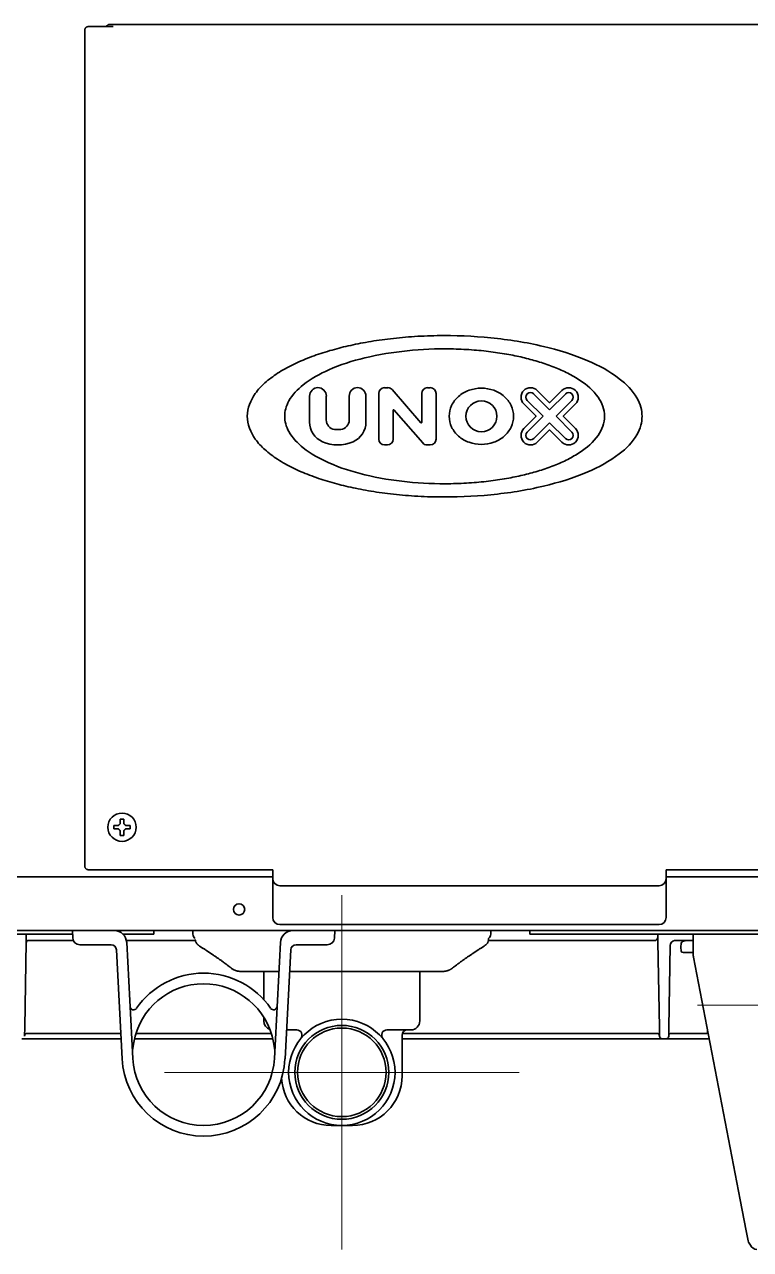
# Model space of a CAD drawing. Extents: x 5987 to 10491, y -672 to 3388.
# Drawn here: x 6339.1 to 6543.8, y 1280.8 to 1626.6 of the extents above; entities that cross this region are included whole.
import ezdxf

# ---------------------------------------------------------------- set-up
doc = ezdxf.new("R2010")
doc.units = 0
doc.header["$LTSCALE"] = 5
doc.layers.get('0').update_dxf_attribs({"linetype": 'CONTINUOUS', "lineweight": 0})
doc.layers.add('1', color=7, linetype='CONTINUOUS', true_color=0xffffff)

msp = doc.modelspace()

# ---------------------------------------------------------------- linework, layer by layer
at = {"color": 6}
for p, q in [((6428.57, 1380.83), (6428.57, 1280.83)), ((6378.57, 1330.83), (6478.57, 1330.83))]:
    msp.add_line(p, q, dxfattribs=at)
at = {"color": 4}
msp.add_line((6528.87, 1349.83), (6628.87, 1349.83), dxfattribs=at)
at = {"layer": '1', "color": 7, "linetype": 'Continuous', "lineweight": 35}
for p, q in [((6364.07, 1626.03), (6357.02, 1626.03)), ((6363.07, 1626.63), (6551.07, 1626.63)), ((6356.07, 1389.02), (6356.07, 1625.07)), ((6419.48, 1521.75), (6419.48, 1514.4)), ((6424.19, 1514.99), (6424.19, 1521.75)), ((6430.65, 1521.75), (6430.65, 1514.99)), ((6435.36, 1514.4), (6435.36, 1521.75)), ((6439, 1522.49), (6439, 1509.57)), ((6441.55, 1524.1), (6440.61, 1524.1)), ((6450.88, 1514.22), (6442.77, 1523.55)), ((6451.11, 1522.49), (6451.11, 1514.31)), ((6453.53, 1524.1), (6452.73, 1524.1)), ((6455.15, 1509.57), (6455.15, 1522.49)), ((6482.71, 1522.32), (6487.18, 1517.84)), ((6487.09, 1519.93), (6483.7, 1523.31)), ((6487.18, 1517.84), (6491.66, 1522.32)), ((6490.66, 1523.31), (6487.28, 1519.93)), ((6479.9, 1519.51), (6483.28, 1516.12)), ((6485.37, 1516.03), (6480.89, 1520.5)), ((6493.48, 1520.5), (6489, 1516.03)), ((6491.09, 1516.12), (6494.47, 1519.51)), ((6443.04, 1509.57), (6443.04, 1517.75)), ((6443.27, 1517.84), (6451.38, 1508.51)), ((6483.28, 1515.93), (6479.9, 1512.55)), ((6480.89, 1511.55), (6485.37, 1516.03)), ((6489, 1516.03), (6493.48, 1511.55)), ((6494.47, 1512.55), (6491.09, 1515.93)), ((6487.18, 1514.21), (6482.71, 1509.73)), ((6483.7, 1508.74), (6487.09, 1512.12)), ((6491.66, 1509.73), (6487.18, 1514.21)), ((6487.28, 1512.12), (6490.66, 1508.74)), ((6440.61, 1507.95), (6441.42, 1507.95)), ((6452.6, 1507.95), (6453.53, 1507.95)), ((6364.27, 1400.03), (6364.27, 1400.53)), ((6368.87, 1400.53), (6368.87, 1400.03)), ((6364.27, 1399.53), (6364.27, 1400.03)), ((6368.87, 1400.03), (6368.87, 1399.53)), ((6409.07, 1388.03), (6357.13, 1388.03)), ((6409.07, 1387.49), (6409.07, 1388.03)), ((6409.07, 1385.53), (6409.07, 1387.49)), ((6520.07, 1387.07), (6520.07, 1388.04)), ((6558.01, 1388.03), (6520.07, 1388.03)), ((6520.07, 1385.53), (6520.07, 1387.07)), ((6033.07, 1386.03), (6409.07, 1386.03)), ((6409.07, 1379.53), (6409.07, 1385.53)), ((6411.07, 1383.53), (6518.07, 1383.53)), ((6520.07, 1386.03), (6824.07, 1386.03)), ((6520.07, 1379.53), (6520.07, 1385.53)), ((6409.07, 1374.53), (6409.07, 1379.53)), ((6520.07, 1374.53), (6520.07, 1379.53)), ((6856.57, 1370.83), (6000.57, 1370.83)), ((6307.57, 1369.83), (6352.63, 1369.83)), ((6339.57, 1369.81), (6339.53, 1367.69)), ((6352.57, 1370.83), (6352.68, 1368.72)), ((6366.84, 1369.83), (6373.57, 1369.83)), ((6375.57, 1369.83), (6373.57, 1369.83)), ((6375.57, 1370.83), (6375.57, 1369.83)), ((6386.57, 1369.83), (6386.57, 1370.83)), ((6518.07, 1372.53), (6411.07, 1372.53)), ((6426.46, 1368.72), (6426.57, 1370.83)), ((6470.57, 1370.83), (6470.57, 1369.83)), ((6481.57, 1370.83), (6481.57, 1369.83)), ((6483.57, 1369.83), (6481.57, 1369.83)), ((6483.57, 1369.83), (6549.57, 1369.83)), ((6517.71, 1367.69), (6517.67, 1369.81)), ((6527.67, 1364.3), (6527.67, 1369.52)), ((6339.11, 1343.46), (6339.53, 1367.69)), ((6340.22, 1368.08), (6342.55, 1368.08)), ((6342.55, 1368.08), (6352.83, 1368.08)), ((6354.68, 1366.83), (6357.68, 1366.83)), ((6357.68, 1366.83), (6363.49, 1366.83)), ((6367.81, 1368.08), (6387.24, 1368.08)), ((6367.88, 1367.51), (6369.6, 1334.78)), ((6388.32, 1366.58), (6388.32, 1366.59)), ((6409.55, 1334.78), (6411.26, 1367.51)), ((6415.65, 1366.83), (6421.46, 1366.83)), ((6421.46, 1366.83), (6424.47, 1366.83)), ((6468.82, 1366.59), (6468.83, 1366.58)), ((6469.93, 1368.08), (6514.69, 1368.08)), ((6514.69, 1368.08), (6517.02, 1368.08)), ((6518.13, 1343.46), (6517.71, 1367.69)), ((6521.21, 1366.6), (6520.81, 1343.46)), ((6522.71, 1368.08), (6527.67, 1368.08)), ((6524.22, 1366.13), (6524.33, 1367.34)), ((6524.22, 1366.13), (6524.31, 1365.08)), ((6525.57, 1368.08), (6524.67, 1367.77)), ((6364.99, 1365.4), (6366.6, 1334.62)), ((6392.74, 1363.62), (6392.74, 1363.63)), ((6412.54, 1334.62), (6414.15, 1365.4)), ((6464.4, 1363.63), (6464.41, 1363.62)), ((6527.67, 1364.63), (6524.81, 1364.63)), ((6540.96, 1294.88), (6527.76, 1363.36)), ((6397.65, 1360.06), (6397.49, 1360.18)), ((6399, 1359.45), (6398.93, 1359.46)), ((6406.57, 1359.33), (6406.57, 1351.32)), ((6450.57, 1345.33), (6450.57, 1359.33)), ((6406.57, 1346.36), (6406.57, 1345.33)), ((6339.07, 1341.06), (6339.11, 1343.46)), ((6339.77, 1341.83), (6366.23, 1341.83)), ((6370.49, 1341.83), (6408.65, 1341.83)), ((6412.97, 1342.83), (6415.84, 1342.83)), ((6441.3, 1342.83), (6448.07, 1342.83)), ((6445.66, 1341.83), (6517.48, 1341.83)), ((6518.18, 1341.06), (6518.13, 1343.46)), ((6520.81, 1343.46), (6520.77, 1341.06)), ((6521.47, 1341.83), (6522.41, 1341.83)), ((6522.41, 1341.83), (6531.42, 1341.83)), ((6531.73, 1341.83), (6531.91, 1341.84)), ((6340.16, 1340.33), (6338.32, 1340.33)), ((6366.31, 1340.33), (6340.16, 1340.33)), ((6369.88, 1339.3), (6369.48, 1337.05)), ((6409.06, 1340.33), (6370.09, 1340.33)), ((6409.66, 1337.05), (6409.27, 1339.3)), ((6445.57, 1329.83), (6445.57, 1341.33)), ((6445.57, 1340.33), (6517.08, 1340.33)), ((6517.08, 1340.33), (6518.93, 1340.33)), ((6520.02, 1340.33), (6518.93, 1340.33)), ((6520.02, 1340.33), (6521.67, 1340.33)), ((6521.67, 1340.33), (6532.2, 1340.33)), ((6428.57, 1315.83), (6425.57, 1315.83)), ((6431.57, 1315.83), (6428.58, 1315.83)), ((6542.66, 1286.06), (6540.96, 1294.88)), ((6543.2, 1283.27), (6542.66, 1286.06))]:
    msp.add_line(p, q, dxfattribs=at)
for centre, radius in [((6467.94, 1516.03), 4.37), ((6366.57, 1400.03), 4), ((6399.57, 1376.83), 1.6), ((6428.57, 1330.83), 15), ((6428.57, 1330.83), 13.25), ((6428.57, 1330.83), 12.5)]:
    msp.add_circle(centre, radius, dxfattribs=at)
for centre, radius, start, end in [((6363.07, 1625.63), 1, 90, 156.4218), ((6421.84, 1521.75), 2.36, 0, 180), ((6433.01, 1521.75), 2.36, 0, 180), ((6440.61, 1522.49), 1.62, 90, 180), ((6441.55, 1522.49), 1.62, 41, 90), ((6452.73, 1522.49), 1.62, 90, 180), ((6453.53, 1522.49), 1.62, 0, 90), ((6481.8, 1521.41), 2.69, 45, 225), ((6481.8, 1521.41), 1.29, 45, 225), ((6492.57, 1521.41), 2.69, 315, 135), ((6492.57, 1521.41), 1.29, 315, 135), ((6487.18, 1520.02), 0.135, 225, 315), ((6426.88, 1514.99), 2.69, 180, 262.3377), ((6427.96, 1514.99), 2.69, 277.6623, 0), ((6443.17, 1517.75), 0.135, 41, 180), ((6483.19, 1516.03), 0.135, 315, 45), ((6491.18, 1516.03), 0.135, 135, 225), ((6425.54, 1514.4), 6.06, 180, 246.4218), ((6427.42, 1518.99), 6.73, 262.3377, 277.6623), ((6429.31, 1514.4), 6.06, 293.5782, 0), ((6450.98, 1514.31), 0.135, 221, 0), ((6481.8, 1510.64), 2.69, 135, 315), ((6481.8, 1510.64), 1.29, 135, 315), ((6487.18, 1512.03), 0.135, 45, 135), ((6492.57, 1510.64), 2.69, 225, 45), ((6492.57, 1510.64), 1.29, 225, 45), ((6427.42, 1518.72), 10.77, 246.4218, 293.5782), ((6440.61, 1509.57), 1.62, 180, 270), ((6441.42, 1509.57), 1.62, 270, 0), ((6452.6, 1509.57), 1.62, 221, 270), ((6453.53, 1509.57), 1.62, 270, 0), ((6411.07, 1385.53), 2, 180, 270), ((6518.07, 1385.53), 2, 270, 0), ((6411.07, 1374.53), 2, 180, 270), ((6518.07, 1374.53), 2, 270, 0), ((6364.39, 1367.33), 3.5, 3, 90), ((6388.07, 1369.83), 1.5, 180, 231.8538), ((6414.76, 1367.33), 3.5, 90, 177), ((6469.07, 1369.83), 1.5, 306.9381, 0), ((6528.67, 1369.52), 1, 162.2114, 180), ((6340.22, 1367.38), 0.7, 90, 179), ((6354.68, 1368.83), 2, 183, 270), ((6363.49, 1365.33), 1.5, 3, 90), ((6415.65, 1365.33), 1.5, 90, 177), ((6424.47, 1368.83), 2, 270, 357), ((6522.71, 1366.58), 1.5, 101.3798, 179), ((6524.83, 1367.3), 0.5, 108.4349, 175), ((6524.81, 1365.13), 0.5, 185, 270), ((6389.57, 1335.83), 20, 10, 170), ((6389.57, 1335.83), 23, 34.6585, 145.3415), ((6369.83, 1349.47), 1, 183, 325.3415), ((6409.31, 1349.47), 1, 214.6585, 357), ((6409.07, 1345.33), 2.5, 180, 250.9283), ((6448.07, 1345.33), 2.5, 270, 0), ((6339.77, 1341.13), 0.7, 90, 179), ((6415.84, 1341.33), 1.5, 320.4788, 90), ((6441.3, 1341.33), 1.5, 90, 219.5212), ((6447.07, 1341.33), 1.5, 90, 180), ((6517.48, 1341.13), 0.7, 1, 90), ((6521.47, 1341.13), 0.7, 90, 179), ((6518.93, 1341.08), 0.75, 181, 270), ((6520.02, 1341.08), 0.75, 270, 359), ((6389.57, 1335.83), 23, 183, 357), ((6389.57, 1335.83), 20, 183, 357), ((6425.57, 1329.83), 14, 182.6915, 270), ((6431.57, 1329.83), 14, 270, 0), ((6545.66, 1283.75), 2.5, 190.9111, 223.3528)]:
    msp.add_arc(centre, radius, start, end, dxfattribs=at)
msp.add_ellipse((6545.67, 1282.83), major_axis=(-1.41, -1.41), ratio=0.999695, start_param=5.907412, end_param=7.068431, dxfattribs=at)
for points, knots in [([(6356.07, 1625.07), (6356.07, 1625.13), (6356.08, 1625.19), (6356.1, 1625.28), (6356.1, 1625.31), (6356.12, 1625.37), (6356.13, 1625.4), (6356.16, 1625.49), (6356.19, 1625.55), (6356.24, 1625.62), (6356.26, 1625.65), (6356.29, 1625.69), (6356.3, 1625.7), (6356.32, 1625.72), (6356.33, 1625.73), (6356.39, 1625.79), (6356.43, 1625.83), (6356.5, 1625.87), (6356.51, 1625.88), (6356.54, 1625.9), (6356.55, 1625.91), (6356.59, 1625.93), (6356.65, 1625.96), (6356.71, 1625.98), (6356.75, 1625.99), (6356.77, 1625.99), (6356.8, 1626), (6356.81, 1626), (6356.89, 1626.02), (6356.95, 1626.03), (6357.02, 1626.03)], [0, 0, 0, 0, 0.125, 0.125, 0.1875, 0.1875, 0.25, 0.25, 0.375, 0.375, 0.4375, 0.4375, 0.46875, 0.46875, 0.5, 0.5, 0.625, 0.625, 0.65625, 0.65625, 0.6875, 0.6875, 0.75, 0.8125, 0.8125, 0.84375, 0.84375, 0.875, 0.875, 1, 1, 1, 1]), ([(6513.26, 1516.03), (6513.26, 1516.88), (6513, 1518.7), (6511.28, 1522.66), (6506.29, 1527.61), (6497.17, 1532.44), (6484.89, 1536.22), (6470.59, 1538.47), (6458.09, 1538.97), (6448.35, 1538.56), (6441.62, 1537.91), (6436.37, 1537.12), (6432.47, 1536.37), (6429.75, 1535.77), (6427.12, 1535.11), (6423.68, 1534.14), (6419.5, 1532.73), (6414.77, 1530.69), (6410.51, 1528.33), (6406.91, 1525.64), (6403.38, 1521.93), (6401.89, 1518.31), (6401.89, 1516.03)], [0, 0, 0, 0, 0.019941, 0.042354, 0.099604, 0.179479, 0.281703, 0.398223, 0.516716, 0.573001, 0.625808, 0.674436, 0.697057, 0.718516, 0.739445, 0.760411, 0.802011, 0.842362, 0.880468, 0.915456, 0.946829, 1, 1, 1, 1]), ([(6412.45, 1516.03), (6412.45, 1516.74), (6412.66, 1518.26), (6414.05, 1521.55), (6418.07, 1525.69), (6425.47, 1529.74), (6435.43, 1532.9), (6447.02, 1534.78), (6457.15, 1535.2), (6465.05, 1534.85), (6470.5, 1534.31), (6474.76, 1533.66), (6477.92, 1533.03), (6480.12, 1532.53), (6482.25, 1531.97), (6485.04, 1531.16), (6488.43, 1529.98), (6492.27, 1528.28), (6496.65, 1525.75), (6501.01, 1522.13), (6502.7, 1517.92), (6502.7, 1516.03)], [0, 0, 0, 0, 0.020426, 0.043294, 0.101168, 0.181166, 0.283064, 0.398962, 0.516733, 0.572675, 0.625172, 0.673535, 0.696042, 0.717401, 0.73824, 0.759127, 0.800607, 0.840911, 0.879072, 0.945685, 1, 1, 1, 1]), ([(6477.02, 1516.03), (6477.02, 1517.07), (6476.52, 1519.21), (6474.46, 1521.85), (6471.45, 1523.57), (6467.94, 1524.17), (6464.43, 1523.57), (6461.41, 1521.85), (6459.35, 1519.21), (6458.85, 1517.07), (6458.85, 1516.03)], [0, 0, 0, 0, 0.117152, 0.239047, 0.367351, 0.5, 0.632649, 0.760953, 0.882848, 1, 1, 1, 1]), ([(6401.89, 1516.03), (6401.89, 1513.75), (6403.38, 1510.12), (6406.91, 1506.42), (6410.51, 1503.72), (6414.77, 1501.36), (6419.5, 1499.33), (6423.68, 1497.92), (6427.12, 1496.94), (6429.75, 1496.28), (6432.47, 1495.68), (6436.37, 1494.93), (6441.62, 1494.14), (6448.35, 1493.5), (6458.09, 1493.09), (6470.59, 1493.58), (6484.89, 1495.83), (6497.17, 1499.61), (6506.29, 1504.44), (6511.28, 1509.4), (6513, 1513.35), (6513.26, 1515.17), (6513.26, 1516.03)], [0, 0, 0, 0, 0.053171, 0.084544, 0.119532, 0.157638, 0.197989, 0.239589, 0.260555, 0.281484, 0.302943, 0.325564, 0.374192, 0.426999, 0.483284, 0.601777, 0.718297, 0.820521, 0.900396, 0.957646, 0.980059, 1, 1, 1, 1]), ([(6502.7, 1516.03), (6502.7, 1514.13), (6501.01, 1509.92), (6496.65, 1506.3), (6492.27, 1503.77), (6488.43, 1502.07), (6485.04, 1500.89), (6482.25, 1500.08), (6480.12, 1499.53), (6477.92, 1499.02), (6474.76, 1498.4), (6470.5, 1497.74), (6465.05, 1497.2), (6457.15, 1496.86), (6447.02, 1497.27), (6435.43, 1499.15), (6425.47, 1502.31), (6418.07, 1506.36), (6414.05, 1510.51), (6412.66, 1513.8), (6412.45, 1515.31), (6412.45, 1516.03)], [0, 0, 0, 0, 0.054315, 0.120928, 0.159089, 0.199393, 0.240873, 0.26176, 0.282599, 0.303958, 0.326465, 0.374828, 0.427325, 0.483267, 0.601038, 0.716936, 0.818834, 0.898832, 0.956706, 0.979574, 1, 1, 1, 1]), ([(6458.85, 1516.03), (6458.85, 1514.99), (6459.35, 1512.84), (6461.41, 1510.21), (6464.43, 1508.48), (6467.94, 1507.88), (6471.45, 1508.48), (6474.46, 1510.21), (6476.52, 1512.84), (6477.02, 1514.99), (6477.02, 1516.03)], [0, 0, 0, 0, 0.117152, 0.239047, 0.367351, 0.5, 0.632649, 0.760953, 0.882848, 1, 1, 1, 1]), ([(6364.27, 1400.53), (6364.48, 1400.53), (6364.69, 1400.53), (6365.01, 1400.53), (6365.12, 1400.53), (6365.34, 1400.53), (6365.46, 1400.53), (6365.57, 1400.53)], [0, 0, 0, 0, 0.5, 0.5, 0.75, 0.75, 1, 1, 1, 1]), ([(6367.07, 1402.33), (6367.07, 1402.12), (6367.07, 1401.91), (6367.07, 1401.59), (6367.07, 1401.48), (6367.07, 1401.25), (6367.07, 1401.14), (6367.07, 1401.03)], [0, 0, 0, 0, 0.5, 0.5, 0.75, 0.75, 1, 1, 1, 1]), ([(6366.07, 1397.73), (6366.07, 1397.93), (6366.07, 1398.14), (6366.07, 1398.46), (6366.07, 1398.57), (6366.07, 1398.8), (6366.07, 1398.91), (6366.07, 1399.03)], [0, 0, 0, 0, 0.5, 0.5, 0.75, 0.75, 1, 1, 1, 1]), ([(6368.87, 1399.53), (6368.67, 1399.53), (6368.46, 1399.53), (6368.14, 1399.53), (6368.03, 1399.53), (6367.8, 1399.53), (6367.69, 1399.53), (6367.57, 1399.53)], [0, 0, 0, 0, 0.5, 0.5, 0.75, 0.75, 1, 1, 1, 1]), ([(6357.13, 1388.03), (6357.06, 1388.03), (6357, 1388.03), (6356.9, 1388.05), (6356.87, 1388.06), (6356.82, 1388.07), (6356.8, 1388.07), (6356.77, 1388.08), (6356.75, 1388.09), (6356.67, 1388.12), (6356.61, 1388.15), (6356.53, 1388.2), (6356.5, 1388.22), (6356.46, 1388.25), (6356.44, 1388.26), (6356.42, 1388.28), (6356.41, 1388.29), (6356.34, 1388.35), (6356.3, 1388.4), (6356.24, 1388.48), (6356.22, 1388.5), (6356.19, 1388.55), (6356.19, 1388.56), (6356.17, 1388.59), (6356.16, 1388.61), (6356.13, 1388.69), (6356.11, 1388.75), (6356.09, 1388.85), (6356.08, 1388.88), (6356.07, 1388.95), (6356.07, 1388.98), (6356.07, 1389.02)], [0, 0, 0, 0, 0.125, 0.125, 0.1875, 0.1875, 0.21875, 0.21875, 0.25, 0.25, 0.375, 0.375, 0.4375, 0.4375, 0.46875, 0.46875, 0.5, 0.5, 0.625, 0.625, 0.6875, 0.6875, 0.71875, 0.71875, 0.75, 0.75, 0.875, 0.875, 0.9375, 0.9375, 1, 1, 1, 1]), ([(6387.23, 1368.38), (6387.24, 1368.3), (6387.25, 1368.14), (6387.28, 1367.98), (6387.3, 1367.88), (6387.31, 1367.86), (6387.32, 1367.82), (6387.34, 1367.76), (6387.36, 1367.7), (6387.4, 1367.59), (6387.44, 1367.52), (6387.51, 1367.38), (6387.55, 1367.31), (6387.62, 1367.21), (6387.65, 1367.17), (6387.7, 1367.11), (6387.72, 1367.08), (6387.8, 1366.99), (6387.86, 1366.93), (6387.95, 1366.85), (6387.98, 1366.83), (6388.04, 1366.78), (6388.08, 1366.75), (6388.11, 1366.73)], [0, 0, 0, 0, 0.125, 0.25, 0.25, 0.28125, 0.28125, 0.3125, 0.375, 0.375, 0.5, 0.5, 0.625, 0.625, 0.6875, 0.6875, 0.75, 0.75, 0.875, 0.875, 0.9375, 0.9375, 1, 1, 1, 1]), ([(6469.04, 1366.75), (6469.12, 1366.79), (6469.41, 1366.97), (6469.75, 1367.47), (6469.94, 1367.98), (6469.94, 1368.26), (6469.94, 1368.29)], [0, 0, 0, 0, 0.142233, 0.546046, 0.95406, 1, 1, 1, 1]), ([(6469.95, 1368.28), (6469.95, 1368.34), (6469.96, 1368.46), (6469.97, 1368.58), (6469.97, 1368.63)], [0, 0, 0, 0, 0.1390309, 0.2782415, 0.2782415, 0.2782415, 0.2782415]), ([(6517.69, 1369.06), (6517.69, 1369), (6517.68, 1368.87), (6517.61, 1368.68), (6517.52, 1368.51), (6517.42, 1368.37), (6517.33, 1368.26), (6517.24, 1368.18), (6517.16, 1368.12), (6517.1, 1368.09), (6517.05, 1368.08), (6517.02, 1368.08), (6517.02, 1368.08)], [0, 0, 0, 0, 0.138537, 0.281746, 0.419281, 0.540869, 0.648072, 0.742708, 0.827159, 0.904058, 0.974936, 1, 1, 1, 1]), ([(6522.42, 1368.05), (6522.47, 1368.06), (6522.52, 1368.06), (6522.61, 1368.07), (6522.66, 1368.08), (6522.71, 1368.08)], [0, 0, 0, 0, 0.5, 0.5, 1, 1, 1, 1]), ([(6392.74, 1363.63), (6392.97, 1363.47), (6393.2, 1363.32), (6393.65, 1363.01), (6393.87, 1362.86), (6394.31, 1362.55), (6394.53, 1362.4), (6394.85, 1362.17), (6394.95, 1362.09), (6395.11, 1361.97), (6395.16, 1361.94), (6395.27, 1361.86), (6395.32, 1361.82), (6395.57, 1361.63), (6395.77, 1361.49), (6396.01, 1361.31), (6396.06, 1361.27), (6396.16, 1361.2), (6396.3, 1361.09), (6396.44, 1360.99), (6396.7, 1360.78), (6396.87, 1360.65), (6397.11, 1360.47), (6397.19, 1360.41), (6397.3, 1360.32), (6397.34, 1360.29), (6397.4, 1360.25), (6397.42, 1360.23), (6397.46, 1360.2), (6397.47, 1360.19), (6397.48, 1360.18), (6397.48, 1360.18), (6397.48, 1360.18), (6397.49, 1360.18), (6397.49, 1360.18)], [0, 0, 0, 0, 0.125, 0.125, 0.25, 0.25, 0.375, 0.375, 0.4375, 0.4375, 0.46875, 0.46875, 0.5, 0.5, 0.625, 0.625, 0.65625, 0.65625, 0.6875, 0.75, 0.75, 0.875, 0.875, 0.9375, 0.9375, 0.96875, 0.96875, 0.984375, 0.992188, 0.996094, 0.998047, 0.999023, 0.999023, 1, 1, 1, 1]), ([(6459.66, 1360.18), (6459.66, 1360.18), (6459.66, 1360.18), (6459.67, 1360.18), (6459.67, 1360.19), (6459.69, 1360.2), (6459.7, 1360.21), (6459.73, 1360.23), (6459.75, 1360.25), (6459.8, 1360.29), (6459.84, 1360.32), (6459.95, 1360.41), (6460.03, 1360.47), (6460.27, 1360.65), (6460.44, 1360.78), (6460.71, 1360.98), (6460.8, 1361.05), (6460.94, 1361.16), (6460.98, 1361.19), (6461.08, 1361.27), (6461.13, 1361.3), (6461.37, 1361.48), (6461.57, 1361.63), (6461.88, 1361.86), (6461.98, 1361.93), (6462.19, 1362.09), (6462.29, 1362.16), (6462.61, 1362.39), (6463.04, 1362.7), (6463.49, 1363.01), (6463.77, 1363.2), (6463.83, 1363.24), (6463.94, 1363.32), (6464, 1363.36), (6464.17, 1363.47), (6464.29, 1363.55), (6464.4, 1363.63)], [0, 0, 0, 0, 0.001953, 0.001953, 0.003906, 0.007813, 0.015625, 0.015625, 0.03125, 0.03125, 0.0625, 0.0625, 0.125, 0.125, 0.25, 0.25, 0.3125, 0.3125, 0.34375, 0.34375, 0.375, 0.375, 0.5, 0.5, 0.5625, 0.5625, 0.625, 0.625, 0.75, 0.875, 0.875, 0.90625, 0.90625, 0.9375, 0.9375, 1, 1, 1, 1]), ([(6527.76, 1363.36), (6527.76, 1363.37), (6527.76, 1363.39), (6527.75, 1363.43), (6527.74, 1363.47), (6527.74, 1363.5), (6527.73, 1363.54), (6527.72, 1363.59), (6527.72, 1363.63), (6527.71, 1363.67), (6527.71, 1363.72), (6527.7, 1363.76), (6527.7, 1363.81), (6527.69, 1363.86), (6527.69, 1363.91), (6527.68, 1363.96), (6527.68, 1364.02), (6527.68, 1364.07), (6527.68, 1364.13), (6527.67, 1364.19), (6527.67, 1364.24), (6527.67, 1364.28), (6527.67, 1364.3)], [0, 0, 0, 0, 0.036935, 0.075246, 0.114932, 0.155992, 0.198428, 0.24224, 0.287426, 0.333988, 0.381924, 0.431237, 0.481924, 0.533987, 0.587425, 0.642238, 0.698427, 0.755991, 0.81493, 0.875245, 0.936935, 1, 1, 1, 1]), ([(6397.49, 1360.18), (6397.59, 1360.1), (6397.68, 1360.04), (6397.88, 1359.91), (6397.97, 1359.86), (6398.15, 1359.76), (6398.23, 1359.72), (6398.34, 1359.68), (6398.36, 1359.67), (6398.4, 1359.65), (6398.46, 1359.62), (6398.51, 1359.6), (6398.62, 1359.56), (6398.68, 1359.54), (6398.79, 1359.5), (6398.84, 1359.49), (6398.89, 1359.48), (6398.9, 1359.47), (6398.91, 1359.47), (6398.94, 1359.46), (6398.96, 1359.46), (6398.97, 1359.45), (6398.97, 1359.45), (6398.98, 1359.45), (6398.99, 1359.45), (6398.99, 1359.45), (6398.99, 1359.45), (6398.99, 1359.45), (6399, 1359.45), (6399, 1359.45), (6399, 1359.45)], [0, 0, 0, 0, 0.12521, 0.12521, 0.25042, 0.25042, 0.37563, 0.37563, 0.406932, 0.406932, 0.438235, 0.50084, 0.50084, 0.62605, 0.62605, 0.75126, 0.75126, 0.782562, 0.782562, 0.813865, 0.87647, 0.87647, 0.907772, 0.907772, 0.939075, 0.939075, 0.970377, 0.986028, 0.993854, 1, 1, 1, 1]), ([(6398.66, 1359.55), (6398.63, 1359.56), (6398.59, 1359.57), (6398.48, 1359.62), (6398.4, 1359.65), (6398.26, 1359.71), (6398.19, 1359.75), (6398.11, 1359.78)], [0, 0, 0, 0, 0.240118, 0.240118, 0.657893, 0.657893, 1, 1, 1, 1]), ([(6410.83, 1359.33), (6410.71, 1359.33), (6410.59, 1359.33), (6410.47, 1359.33), (6410.28, 1359.33), (6409.65, 1359.33), (6408.6, 1359.33), (6407.37, 1359.33), (6406.21, 1359.33), (6405.15, 1359.33), (6404.17, 1359.33), (6403.29, 1359.33), (6402.51, 1359.33), (6401.83, 1359.33), (6401.25, 1359.33), (6400.77, 1359.33), (6400.4, 1359.33), (6400.15, 1359.33), (6400.09, 1359.33), (6400.09, 1359.33)], [-0.018912, -0.018912, -0.018912, -0.018912, 0, 0, 0, 0.028436, 0.100012, 0.171499, 0.242902, 0.314284, 0.385692, 0.457105, 0.528488, 0.600029, 0.67239, 0.746425, 0.823819, 0.908082, 1, 1, 1, 1]), ([(6457.06, 1359.33), (6457.06, 1359.33), (6457.03, 1359.33), (6456.9, 1359.33), (6456.63, 1359.33), (6456.25, 1359.33), (6455.76, 1359.33), (6455.16, 1359.33), (6454.46, 1359.33), (6453.66, 1359.33), (6452.75, 1359.33), (6451.76, 1359.33), (6450.67, 1359.33), (6449.5, 1359.33), (6448.24, 1359.33), (6446.91, 1359.33), (6445.51, 1359.33), (6444.04, 1359.33), (6442.5, 1359.33), (6440.89, 1359.33), (6439.23, 1359.33), (6437.52, 1359.33), (6435.74, 1359.33), (6433.93, 1359.33), (6432.07, 1359.33), (6430.19, 1359.33), (6428.31, 1359.33), (6426.43, 1359.33), (6424.56, 1359.33), (6422.72, 1359.33), (6420.92, 1359.33), (6419.18, 1359.33), (6417.48, 1359.33), (6415.84, 1359.33), (6414.64, 1359.33), (6413.98, 1359.33), (6413.84, 1359.33)], [0, 0, 0, 0, 0.0200778, 0.0509756, 0.0809977, 0.1104592, 0.1396935, 0.1688858, 0.1980604, 0.2271946, 0.2563109, 0.2854362, 0.3145756, 0.3437373, 0.3729354, 0.4021713, 0.4314664, 0.4609122, 0.490609, 0.5205659, 0.5507644, 0.581272, 0.612189, 0.6435332, 0.6751961, 0.7069813, 0.738763, 0.770548, 0.8022704, 0.8337025, 0.8646921, 0.8952815, 0.9255599, 0.955565, 0.9852994, 0.9936209, 0.9936209, 0.9936209, 0.9936209]), ([(6457.06, 1359.33), (6457.24, 1359.33), (6457.42, 1359.34), (6457.78, 1359.38), (6457.97, 1359.41), (6458.15, 1359.45)], [0, 0, 0, 0, 0.5, 0.5, 1, 1, 1, 1]), ([(6458.15, 1359.45), (6458.15, 1359.45), (6458.15, 1359.45), (6458.15, 1359.45), (6458.16, 1359.45), (6458.17, 1359.45), (6458.2, 1359.46), (6458.23, 1359.47), (6458.29, 1359.48), (6458.31, 1359.49), (6458.34, 1359.5), (6458.36, 1359.5), (6458.38, 1359.51), (6458.4, 1359.52), (6458.46, 1359.54), (6458.53, 1359.56), (6458.67, 1359.62), (6458.74, 1359.65), (6458.9, 1359.72), (6458.99, 1359.76), (6459.1, 1359.82), (6459.13, 1359.83), (6459.17, 1359.86), (6459.24, 1359.9), (6459.32, 1359.94), (6459.41, 1360), (6459.46, 1360.04), (6459.56, 1360.1), (6459.61, 1360.14), (6459.66, 1360.18)], [0, 0, 0, 0, 0.015426, 0.031054, 0.06231, 0.124823, 0.124823, 0.249848, 0.249848, 0.312361, 0.312361, 0.343617, 0.343617, 0.374874, 0.374874, 0.499899, 0.499899, 0.624924, 0.624924, 0.749949, 0.749949, 0.781206, 0.781206, 0.812462, 0.874975, 0.874975, 0.937487, 0.937487, 1, 1, 1, 1]), ([(6458.22, 1359.46), (6458.22, 1359.46), (6458.25, 1359.47), (6458.39, 1359.51), (6458.58, 1359.58), (6458.76, 1359.65), (6458.76, 1359.65)], [0, 0, 0, 0, 0.104484, 0.336726, 0.975707, 1, 1, 1, 1]), ([(6531.69, 1342.9), (6531.69, 1342.84), (6531.7, 1342.65), (6531.7, 1342.39), (6531.71, 1342.14), (6531.72, 1341.96), (6531.72, 1341.85), (6531.73, 1341.83), (6531.73, 1341.83)], [0, 0, 0, 0, 0.094979, 0.275984, 0.456988, 0.637992, 0.818996, 1, 1, 1, 1])]:
    msp.add_open_spline(points, degree=3, knots=knots, dxfattribs=at)
for points, degree in [([(6365.57, 1400.53), (6365.6, 1400.55), (6365.64, 1400.6), (6365.72, 1400.67), (6365.79, 1400.74), (6365.86, 1400.81), (6365.93, 1400.88), (6366, 1400.95), (6366.05, 1401), (6366.07, 1401.03)], 3), ([(6366.07, 1401.03), (6366.07, 1401.08), (6366.07, 1401.19), (6366.07, 1401.35), (6366.07, 1401.51), (6366.07, 1401.66), (6366.07, 1401.82), (6366.07, 1401.97), (6366.07, 1402.14), (6366.07, 1402.26), (6366.07, 1402.33)], 3), ([(6366.07, 1402.33), (6366.24, 1402.33), (6366.57, 1402.33), (6366.91, 1402.33), (6367.07, 1402.33)], 3), ([(6367.07, 1401.03), (6367.1, 1401), (6367.15, 1400.95), (6367.22, 1400.88), (6367.3, 1400.8), (6367.37, 1400.73), (6367.43, 1400.66), (6367.5, 1400.6), (6367.55, 1400.55), (6367.57, 1400.53)], 3), ([(6367.57, 1400.53), (6367.63, 1400.53), (6367.74, 1400.53), (6367.9, 1400.53), (6368.06, 1400.53), (6368.21, 1400.53), (6368.36, 1400.53), (6368.52, 1400.53), (6368.69, 1400.53), (6368.81, 1400.53), (6368.87, 1400.53)], 3), ([(6365.57, 1399.53), (6365.52, 1399.53), (6365.41, 1399.53), (6365.25, 1399.53), (6365.09, 1399.53), (6364.93, 1399.53), (6364.78, 1399.53), (6364.63, 1399.53), (6364.46, 1399.53), (6364.34, 1399.53), (6364.27, 1399.53)], 3), ([(6366.07, 1399.03), (6366.05, 1399.05), (6366, 1399.1), (6365.92, 1399.18), (6365.85, 1399.25), (6365.78, 1399.32), (6365.71, 1399.39), (6365.64, 1399.46), (6365.6, 1399.5), (6365.57, 1399.53)], 3), ([(6367.07, 1397.73), (6366.91, 1397.73), (6366.57, 1397.73), (6366.24, 1397.73), (6366.07, 1397.73)], 3), ([(6367.57, 1399.53), (6367.55, 1399.5), (6367.5, 1399.45), (6367.43, 1399.38), (6367.36, 1399.31), (6367.29, 1399.24), (6367.22, 1399.17), (6367.14, 1399.1), (6367.1, 1399.05), (6367.07, 1399.03)], 3), ([(6367.07, 1399.03), (6367.07, 1398.97), (6367.07, 1398.86), (6367.07, 1398.7), (6367.07, 1398.54), (6367.07, 1398.39), (6367.07, 1398.24), (6367.07, 1398.08), (6367.07, 1397.91), (6367.07, 1397.79), (6367.07, 1397.73)], 3), ([(6388.11, 1366.73), (6388.18, 1366.68), (6388.25, 1366.64), (6388.32, 1366.59)], 3), ([(6388.32, 1366.58), (6390.53, 1365.1), (6392.74, 1363.62)], 2), ([(6464.41, 1363.62), (6466.62, 1365.1), (6468.83, 1366.58)], 2), ([(6468.82, 1366.59), (6468.89, 1366.64), (6468.97, 1366.68), (6469.04, 1366.73)], 3), ([(6531.42, 1341.83), (6531.52, 1341.83), (6531.62, 1341.83), (6531.73, 1341.83)], 3)]:
    msp.add_open_spline(points, degree=degree, dxfattribs=at)
msp.add_rational_spline([(6399, 1359.45), (6399.35, 1359.37), (6399.72, 1359.33), (6400.09, 1359.33), (6400.09, 1359.33), (6400.09, 1359.33)], [1, 0.995974172579, 0.995974172579, 1, 1, 1], degree=3, knots=[0, 0, 0, 0, 0.99994, 0.99994, 1, 1, 1, 1], dxfattribs=at)

doc.saveas('drawing.dxf')
